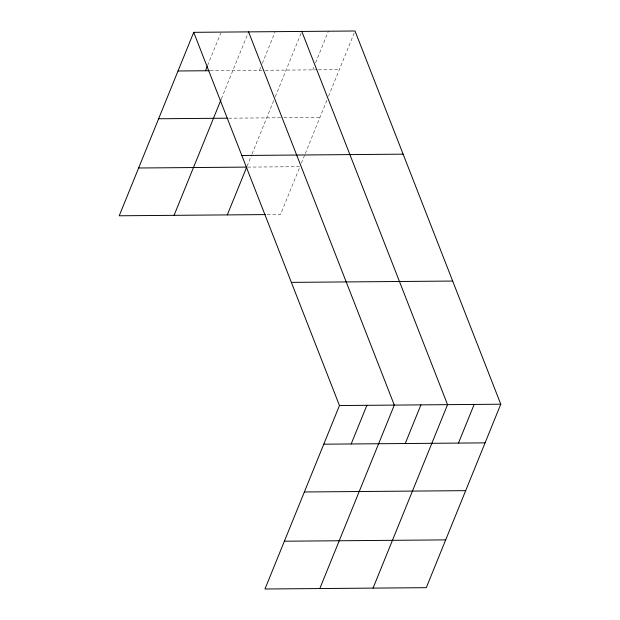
<?xml version="1.0" encoding="UTF-8"?>
<svg xmlns="http://www.w3.org/2000/svg" width="620" height="620" viewBox="0 0 620 620"><rect width="100%" height="100%" fill="white"/><g stroke="black" fill="none" stroke-linecap="round" stroke-linejoin="round"><path stroke-width="0.46" stroke-dasharray="3.1 2.33" d="M207.592 65.48L220.782 32.976M221.371 98.844L248.566 31.876M259.486 70.308L260.912 66.79M262.338 63.279L275.179 31.659M247.062 166.23L251.704 154.799M252.061 153.923L273.885 100.176M275.327 96.635L301.8 31.434M312.72 69.866L313.79 67.231M315.572 62.837L328.414 31.217M301.367 163.153L304.939 154.365M305.296 153.489L327.12 99.735M328.553 96.201L355.028 31M210.18 70.711L264.244 70.269M265.19 70.261L317.471 69.828M318.424 69.82L339.334 69.649M228.679 118.188L282.86 117.746M283.813 117.73L319.935 117.436M247.659 167.106L299.94 166.672L280.535 214.458L266.274 214.582"/><path stroke-width="0.93" d="M193.719 32.325L339.466 405.542L264.972 589L426.281 587.675L500.774 404.217L355.028 31L193.719 32.325L119.226 215.783L265.329 214.59M205.445 70.75L207.235 66.356M174.073 215.334L221.014 99.727M227.3 214.9L246.706 167.113L138.624 167.997M351.191 443.959L366.885 405.31M319.812 588.55L394.312 405.085L248.566 31.876M405.232 443.517L420.926 404.868M373.046 588.109L447.547 404.651L301.8 31.434M458.467 443.083L474.161 404.434M178.025 70.975L209.235 70.719M158.619 118.761L227.726 118.195M241.815 155.488L403.124 154.163M291.369 282.379L452.678 281.054M339.466 405.542L500.774 404.217M323.772 444.191L485.08 442.866M304.366 491.978L465.674 490.653M284.371 541.214L445.687 539.888"/></g></svg>
